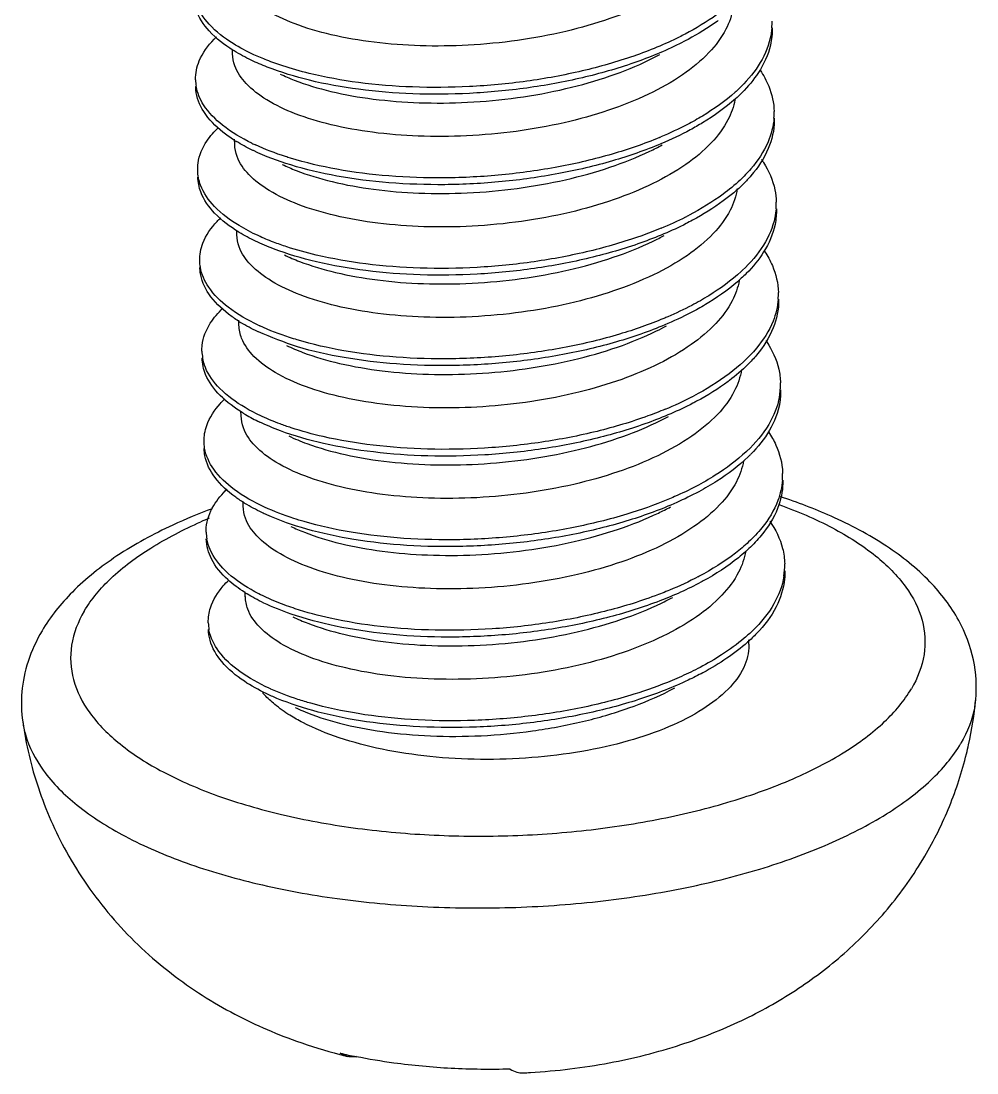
# Model space of a CAD drawing. Header units: millimetres. Extents: x 1690 to 2009, y -242 to -21.
# Drawn here: x 1799.139 to 1802.944, y -223.23 to -219.044 of the extents above; entities that cross this region are included whole.
import ezdxf

# ---------------------------------------------------------------- set-up
doc = ezdxf.new("R2010")
doc.units = ezdxf.units.MM
doc.layers.add('3_ALL_AXES', color=7, linetype='Continuous')

# ---------------------------------------------------------------- blocks, each defined once
blk = doc.blocks.new('u40')
at = {"color": 7, "linetype": 'Continuous'}
blk.add_line((-20.4481, 13.5842), (-20.4764, 13.5968), dxfattribs=at)
for centre, radius, start, end in [((-19.0381, 17.6982), 0.2813, 355.7675, 1.2298), ((-20.5541, 18.1456), 0.6573, 238.0736, 238.4492), ((-20.8902, 17.473), 0.1617, 180.9463, 190.1398), ((-19.0085, 17.3376), 0.2601, 355.6839, 1.4549), ((-20.5698, 17.7455), 0.6107, 237.4364, 238.473), ((-20.4405, 18.0136), 0.8847, 244.0855, 245.1114), ((-19.8127, 18.699), 1.5799, 292.6231, 292.8306), ((-19.0211, 16.9778), 0.2811, 355.8102, 1.2846), ((-19.7427, 18.1948), 1.4232, 292.487, 296.8616), ((-19.6825, 18.073), 1.2873, 296.9198, 297.578), ((-20.53, 17.4379), 0.6718, 238.6635, 238.804), ((-19.3333, 17.1991), 0.669, 312.6843, 313.3132), ((-18.9926, 16.6178), 0.2611, 355.6067, 1.3796), ((-20.5512, 17.028), 0.6138, 237.4646, 238.4523), ((-20.4163, 17.3097), 0.9025, 244.688, 245.1108), ((-20.8446, 16.3959), 0.182, 181.7928, 190.1635), ((-19.0012, 16.2574), 0.2781, 349.8722, 1.3652), ((-19.7193, 17.46), 1.4072, 292.4573, 297.3363), ((-19.662, 17.3454), 1.2791, 297.4129, 297.5786), ((-20.5111, 16.7216), 0.6761, 238.6746, 239.6015), ((-20.4674, 16.7979), 0.764, 239.6697, 244.508), ((-19.3128, 16.4748), 0.6634, 313.1159, 313.4583), ((-19.288, 16.4224), 0.6284, 313.9978, 315.2385), ((-18.9814, 15.898), 0.2668, 355.5992, 1.2688), ((-20.8304, 15.6757), 0.1794, 181.8116, 190.274), ((-18.9819, 15.537), 0.2756, 351.219, 1.4294), ((-19.637, 16.6093), 1.2611, 297.7424, 297.9116), ((-20.5271, 15.9474), 0.6128, 237.5273, 238.6203), ((-20.8296, 15.3128), 0.1716, 180.9327, 190.5318), ((-20.5228, 15.2603), 0.3481, 221.017, 223.0866), ((-20.3702, 15.8978), 0.9334, 245.3849, 245.8643), ((-19.9804, 15.7256), 2.1858, 256.8826, 258.6149)]:
    blk.add_arc(centre, radius, start, end, dxfattribs=at)
for points, start_tangent, end_tangent in [([(-18.9491, 18.0315), (-19.0156, 17.9395), (-19.1169, 17.8537), (-19.2471, 17.7781), (-19.4022, 17.714), (-19.5783, 17.6632), (-19.7701, 17.6272), (-19.9667, 17.6082), (-20.1576, 17.6059), (-20.3413, 17.6198), (-20.512, 17.6498), (-20.6591, 17.6942), (-20.7746, 17.7496), (-20.8562, 17.8133), (-20.903, 17.8845), (-20.9126, 17.9339)], (-0.458428, -0.888732), (-0.028749, 0.999587)), ([(-20.9018, 17.5876), (-20.9973, 17.6648), (-21.0498, 17.7493), (-21.0595, 17.8034)], (-0.848724, 0.528835), (-0.027821, 0.999613)), ([(-18.9008, 17.7915), (-18.9763, 17.7297), (-19.1032, 17.6521)], (-0.728659, -0.684877), (-0.886312, -0.463089)), ([(-20.8192, 17.5702), (-20.9024, 17.6146), (-20.9979, 17.6918), (-21.0504, 17.7763)], (-0.908465, 0.417961), (-0.321359, 0.946957)), ([(-18.9119, 17.7578), (-18.9407, 17.6714)], (-0.150784, -0.988567), (-0.458428, -0.888732)), ([(-18.9407, 17.6714), (-19.0082, 17.5785), (-19.1128, 17.4907), (-19.2491, 17.4129), (-19.4083, 17.349), (-19.5845, 17.2997), (-19.7751, 17.2653), (-19.9725, 17.2474), (-20.1651, 17.2464), (-20.347, 17.2615), (-20.5119, 17.2917), (-20.6546, 17.3356), (-20.7686, 17.391), (-20.8499, 17.4555), (-20.8953, 17.5266), (-20.9042, 17.5738)], (-0.458428, -0.888732), (-0.028082, 0.999606)), ([(-18.9713, 17.7059), (-18.9757, 17.7027), (-19.0907, 17.6314)], (-0.807923, -0.589288), (-0.881221, -0.472705)), ([(-18.7576, 17.6774), (-18.7639, 17.6356), (-18.8119, 17.5259), (-18.8915, 17.4323)], (-0.073709, -0.99728), (-0.72802, -0.685556)), ([(-18.7563, 17.6772), (-18.7633, 17.6086), (-18.8113, 17.4989), (-18.8765, 17.4192)], (0.021586, -0.999767), (-0.705868, -0.708343)), ([(-21.0519, 17.4704), (-21.0372, 17.5456), (-20.9782, 17.6315), (-20.9682, 17.6416)], (-0.017164, 0.999853), (0.720008, 0.693966)), ([(-19.0907, 17.6314), (-19.1257, 17.6133), (-19.3069, 17.5378), (-19.512, 17.4787), (-19.733, 17.4378), (-19.9611, 17.4164), (-20.1873, 17.4148), (-20.4025, 17.4326), (-20.5984, 17.4687), (-20.767, 17.5213), (-20.83, 17.5485)], (-0.881221, -0.472705), (-0.902238, 0.431238)), ([(-19.1032, 17.6521), (-19.1263, 17.6403), (-19.215, 17.6)], (-0.886312, -0.463089), (-0.923472, -0.383665)), ([(-20.83, 17.5485), (-20.8981, 17.5854)], (-0.902238, 0.431238), (-0.852173, 0.52326)), ([(-19.215, 17.6), (-19.3075, 17.5648), (-19.5126, 17.5057), (-19.7336, 17.4648), (-19.9617, 17.4434), (-20.1879, 17.4418), (-20.4032, 17.4596), (-20.599, 17.4958), (-20.7048, 17.5257)], (-0.923472, -0.383665), (-0.950298, 0.31134)), ([(-20.7048, 17.5257), (-20.7676, 17.5483), (-20.8192, 17.5702)], (-0.950298, 0.31134), (-0.908465, 0.417961)), ([(-20.7148, 17.4934), (-20.6586, 17.4692), (-20.5132, 17.4245), (-20.3441, 17.394), (-20.1616, 17.3794), (-19.9692, 17.3809), (-19.7706, 17.3996), (-19.5774, 17.4353), (-19.4007, 17.4859), (-19.2456, 17.5493), (-19.2029, 17.5711)], (0.90194, -0.431862), (0.880821, 0.473449)), ([(-18.8041, 17.5088), (-18.7697, 17.4446), (-18.7484, 17.3442)], (0.558175, -0.829723), (0.025334, -0.999679)), ([(-20.8985, 17.2308), (-20.9434, 17.2627), (-21.0191, 17.3438), (-21.0505, 17.4304), (-21.0513, 17.4434)], (-0.842759, 0.538292), (-0.017164, 0.999853)), ([(-20.8272, 17.2179), (-20.944, 17.2898), (-21.0197, 17.3708), (-21.0494, 17.4446)], (-0.899424, 0.437078), (-0.175171, 0.984538)), ([(-18.8915, 17.4323), (-18.9032, 17.4215), (-19.0342, 17.3261), (-19.0931, 17.2929)], (-0.72802, -0.685556), (-0.885347, -0.464932)), ([(-18.8765, 17.4192), (-18.9026, 17.3945), (-19.0335, 17.2991), (-19.0823, 17.2713)], (-0.705868, -0.708343), (-0.880918, -0.473269)), ([(-18.9046, 17.3907), (-18.9322, 17.3113)], (-0.179392, -0.983778), (-0.458428, -0.888732)), ([(-18.9322, 17.3113), (-18.9988, 17.2194), (-19.1002, 17.1334), (-19.2307, 17.0577), (-19.3857, 16.9938), (-19.562, 16.9429), (-19.7541, 16.907), (-19.9512, 16.888), (-20.1424, 16.8858), (-20.3261, 16.8999), (-20.4966, 16.93), (-20.6434, 16.9745), (-20.7585, 17.0299), (-20.8397, 17.0936), (-20.8862, 17.1646), (-20.8957, 17.2138)], (-0.458428, -0.888732), (-0.028724, 0.999587)), ([(-19.0931, 17.2929), (-19.1996, 17.2429)], (-0.885347, -0.464931), (-0.921656, -0.388009)), ([(-18.7491, 17.318), (-18.7725, 17.2235), (-18.8412, 17.1159), (-18.8839, 17.0714)], (-0.074743, -0.997203), (-0.728646, -0.684891)), ([(-18.7478, 17.3172), (-18.7477, 17.3074), (-18.7719, 17.1965), (-18.8406, 17.0889), (-18.8705, 17.0567)], (0.025334, -0.999679), (-0.708838, -0.705371)), ([(-21.0433, 17.1103), (-21.0418, 17.1389), (-21.0065, 17.2265), (-20.9605, 17.2809)], (-0.029444, 0.999566), (0.720035, 0.693937)), ([(-19.0823, 17.2713), (-19.199, 17.2159), (-19.3924, 17.1478), (-19.6061, 17.0971), (-19.8315, 17.0652), (-20.0598, 17.0531), (-20.282, 17.0608), (-20.4891, 17.0874), (-20.6731, 17.1315), (-20.8215, 17.1885)], (-0.880918, -0.473269), (-0.902182, 0.431355)), ([(-20.8215, 17.1885), (-20.8265, 17.1909), (-20.8891, 17.225)], (-0.902182, 0.431355), (-0.852359, 0.522957)), ([(-20.6941, 17.1649), (-20.8129, 17.2111)], (-0.95112, 0.308823), (-0.907105, 0.420904)), ([(-20.7064, 17.1334), (-20.6519, 17.1098), (-20.5083, 17.0653), (-20.3429, 17.0348), (-20.1625, 17.0196), (-19.97, 17.0204), (-19.7716, 17.0383), (-19.5786, 17.073), (-19.4019, 17.1225), (-19.2432, 17.1864), (-19.1945, 17.211)], (0.901952, -0.431837), (0.880808, 0.473474)), ([(-19.2049, 17.2407), (-19.393, 17.1748), (-19.6067, 17.1241), (-19.8322, 17.0922), (-20.0605, 17.0801), (-20.2826, 17.0878), (-20.4898, 17.1144), (-20.6737, 17.1585), (-20.6941, 17.1649)], (-0.923055, -0.384669), (-0.95112, 0.308823)), ([(-18.7987, 17.1531), (-18.7908, 17.1412), (-18.7456, 17.033), (-18.7401, 16.9841)], (0.567399, -0.823443), (0.022459, -0.999748)), ([(-21.0317, 17.051), (-21.0433, 17.1103)], (-0.347703, 0.937605), (-0.029444, 0.999566)), ([(-20.8794, 16.8641), (-20.9759, 16.9399), (-21.0311, 17.024), (-21.0427, 17.0833)], (-0.854127, 0.520065), (-0.029444, 0.999566)), ([(-20.8026, 16.8502), (-20.8786, 16.8903), (-20.9766, 16.9669), (-21.0317, 17.051)], (-0.908258, 0.41841), (-0.347703, 0.937605)), ([(-18.8839, 17.0714), (-18.9517, 17.0152), (-19.0865, 16.9319)], (-0.728646, -0.684891), (-0.886363, -0.462991)), ([(-18.8705, 17.0567), (-18.9511, 16.9882)], (-0.708838, -0.705371), (-0.804957, -0.593333)), ([(-18.8951, 17.0373), (-18.9238, 16.9513)], (-0.15288, -0.988245), (-0.458428, -0.888732)), ([(-18.9511, 16.9882), (-19.0739, 16.9113)], (-0.804957, -0.593333), (-0.881225, -0.472697)), ([(-18.7408, 16.9573), (-18.7456, 16.922), (-18.791, 16.8122), (-18.8744, 16.7124)], (-0.073051, -0.997328), (-0.727595, -0.686007)), ([(-18.7395, 16.9571), (-18.745, 16.895), (-18.7903, 16.7852), (-18.8593, 16.6994)], (0.022459, -0.999748), (-0.705306, -0.708903)), ([(-21.035, 16.7502), (-21.0224, 16.8203), (-20.9661, 16.9065), (-20.9515, 16.9212)], (-0.016337, 0.999867), (0.719123, 0.694883)), ([(-18.9238, 16.9513), (-18.9906, 16.8591), (-19.0939, 16.7719), (-19.2291, 16.6943), (-19.388, 16.6301), (-19.5644, 16.5803), (-19.7536, 16.5459), (-19.95, 16.5275), (-20.1429, 16.5261), (-20.3257, 16.5408), (-20.4923, 16.5709), (-20.635, 16.6145), (-20.7495, 16.6695), (-20.8318, 16.7341), (-20.8782, 16.8056), (-20.8873, 16.8538)], (-0.458428, -0.888732), (-0.028123, 0.999604)), ([(-19.0739, 16.9113), (-19.099, 16.8981), (-19.2785, 16.8217), (-19.4825, 16.7616), (-19.7028, 16.7196), (-19.9307, 16.697), (-20.1572, 16.6942), (-20.3734, 16.7109), (-20.5706, 16.746), (-20.741, 16.7976), (-20.8131, 16.8284)], (-0.881225, -0.472697), (-0.902164, 0.431394)), ([(-19.1984, 16.8798), (-19.2792, 16.8488), (-19.4831, 16.7886), (-19.7034, 16.7466), (-19.9313, 16.724), (-20.1579, 16.7212), (-20.374, 16.7379), (-20.5712, 16.773), (-20.6882, 16.8057)], (-0.923562, -0.383449), (-0.95021, 0.311612)), ([(-20.8131, 16.8284), (-20.878, 16.8633)], (-0.902164, 0.431394), (-0.855399, 0.517969)), ([(-20.6882, 16.8057), (-20.7417, 16.8246), (-20.8026, 16.8502)], (-0.95021, 0.311612), (-0.908258, 0.41841)), ([(-20.698, 16.7733), (-20.6378, 16.7476), (-20.4947, 16.704), (-20.3277, 16.6739), (-20.1444, 16.6592), (-19.9512, 16.6609), (-19.755, 16.6793), (-19.5657, 16.714), (-19.3889, 16.764), (-19.2303, 16.8285), (-19.1861, 16.851)], (0.901886, -0.431974), (0.880825, 0.473442)), ([(-18.7865, 16.7876), (-18.7555, 16.7309), (-18.7315, 16.6241)], (0.555342, -0.831622), (0.02415, -0.999708)), ([(-21.0326, 16.7244), (-21.0337, 16.7321), (-21.035, 16.7502)], (-0.173198, 0.984887), (-0.016337, 0.999867)), ([(-20.8813, 16.5105), (-20.9207, 16.5381), (-20.999, 16.6187), (-21.0331, 16.7051), (-21.0344, 16.7232)], (-0.843028, 0.537869), (-0.016337, 0.999867)), ([(-20.8022, 16.4939), (-20.9214, 16.5651), (-20.9996, 16.6457), (-21.0326, 16.7244)], (-0.903989, 0.427555), (-0.173198, 0.984887)), ([(-18.8798, 16.7074), (-19.0085, 16.6113), (-19.0764, 16.5727)], (-0.73508, -0.67798), (-0.885468, -0.464701)), ([(-18.8593, 16.6994), (-18.8791, 16.6804), (-19.0079, 16.5843), (-19.0654, 16.5512)], (-0.705306, -0.708903), (-0.880941, -0.473226)), ([(-18.8875, 16.672), (-18.9154, 16.5912)], (-0.173952, -0.984754), (-0.458428, -0.888732)), ([(-18.9154, 16.5912), (-18.9801, 16.5012), (-19.0788, 16.4165), (-19.2059, 16.3415), (-19.3554, 16.2784), (-19.5261, 16.2274), (-19.7135, 16.1904), (-19.9077, 16.1694), (-20.0976, 16.165)], (-0.458428, -0.888732), (-0.999822, 0.018876)), ([(-18.7322, 16.5978), (-18.7529, 16.5099), (-18.8191, 16.402), (-18.9272, 16.3008), (-19.0698, 16.2117)], (-0.075689, -0.997131), (-0.886375, -0.462967)), ([(-18.7309, 16.5971), (-18.7308, 16.5939), (-18.7523, 16.4829), (-18.8184, 16.3749), (-18.8533, 16.3369)], (0.02415, -0.999708), (-0.708467, -0.705743)), ([(-21.0265, 16.3902), (-21.0256, 16.4135), (-20.993, 16.5013), (-20.9432, 16.5612)], (-0.030387, 0.999538), (0.721477, 0.692438)), ([(-19.0654, 16.5512), (-19.1715, 16.5003), (-19.3634, 16.4312), (-19.5761, 16.3794), (-19.8011, 16.3465), (-20.0295, 16.3332), (-20.2523, 16.3397), (-20.4606, 16.3652), (-20.6461, 16.4083), (-20.8015, 16.4669), (-20.8047, 16.4683)], (-0.880941, -0.473226), (-0.902324, 0.431059)), ([(-19.0764, 16.5727), (-19.1721, 16.5273), (-19.1882, 16.5205)], (-0.885468, -0.464701), (-0.923062, -0.384651)), ([(-20.0976, 16.165), (-20.2859, 16.177), (-20.4619, 16.2058), (-20.6144, 16.2498), (-20.7347, 16.3057), (-20.8194, 16.3699), (-20.8683, 16.4419), (-20.8789, 16.4937)], (-0.999822, 0.018876), (-0.029733, 0.999558)), ([(-20.8047, 16.4683), (-20.8723, 16.5049)], (-0.902324, 0.431059), (-0.852175, 0.523257)), ([(-19.1882, 16.5205), (-19.3641, 16.4582), (-19.5768, 16.4064), (-19.8018, 16.3735), (-20.0302, 16.3602), (-20.2529, 16.3667), (-20.4612, 16.3922), (-20.6467, 16.4353), (-20.6775, 16.4449)], (-0.923062, -0.384651), (-0.95105, 0.309036)), ([(-20.6775, 16.4449), (-20.7961, 16.491)], (-0.95105, 0.309036), (-0.90712, 0.420873)), ([(-20.6895, 16.4133), (-20.6249, 16.3858), (-20.4787, 16.3421), (-20.3085, 16.3125), (-20.1245, 16.2988), (-19.9332, 16.3013), (-19.7392, 16.3203), (-19.5487, 16.3559), (-19.3725, 16.4067), (-19.2164, 16.471), (-19.1776, 16.4909)], (0.901849, -0.432051), (0.880829, 0.473435)), ([(-18.7821, 16.4334), (-18.778, 16.4273), (-18.7301, 16.3194), (-18.7232, 16.264)], (0.568504, -0.822681), (0.023428, -0.999726)), ([(-20.8626, 16.1441), (-20.9538, 16.2143), (-21.0118, 16.2979), (-21.0259, 16.3632)], (-0.85418, 0.519978), (-0.030433, 0.999537)), ([(-20.786, 16.1302), (-20.8547, 16.1659), (-20.9551, 16.242), (-21.0128, 16.3258), (-21.0238, 16.3638)], (-0.908048, 0.418867), (-0.175682, 0.984447)), ([(-18.8533, 16.3369), (-18.9266, 16.2738), (-18.9315, 16.2701)], (-0.708467, -0.705743), (-0.802503, -0.596648)), ([(-18.8782, 16.317), (-18.9069, 16.2312)], (-0.153445, -0.988157), (-0.458428, -0.888732)), ([(-18.9315, 16.2701), (-19.057, 16.1912)], (-0.802503, -0.596648), (-0.881205, -0.472735)), ([(-21.0181, 16.0301), (-21.0075, 16.095), (-20.9538, 16.1814), (-20.9351, 16.2008)], (-0.016459, 0.999865), (0.71808, 0.695961)), ([(-18.9069, 16.2312), (-18.9736, 16.1391), (-19.0765, 16.0522), (-19.2114, 15.9746), (-19.3701, 15.9103), (-19.5465, 15.8604), (-19.7355, 15.8259), (-19.9316, 15.8075), (-20.1244, 15.8059), (-20.3075, 15.8205), (-20.4745, 15.8506), (-20.6173, 15.894), (-20.732, 15.9491), (-20.8146, 16.0136), (-20.8612, 16.0852), (-20.8704, 16.1337)], (-0.458428, -0.888732), (-0.02817, 0.999603)), ([(-18.7275, 16.2085), (-18.7702, 16.0985), (-18.8565, 15.9932)], (-0.176487, -0.984303), (-0.725872, -0.687829)), ([(-18.7226, 16.237), (-18.7261, 16.1857), (-18.767, 16.0757), (-18.8418, 15.98)], (0.024037, -0.999711), (-0.704082, -0.710119)), ([(-19.1817, 16.1596), (-19.2509, 16.1327), (-19.4536, 16.0715), (-19.6732, 16.0284), (-19.9009, 16.0047), (-20.1278, 16.0007)], (-0.923652, -0.383232), (-0.999648, 0.026534)), ([(-19.057, 16.1912), (-19.0725, 16.183), (-19.2503, 16.1057), (-19.453, 16.0445), (-19.6726, 16.0014), (-19.9003, 15.9777), (-20.1271, 15.9737)], (-0.881205, -0.472735), (-0.999648, 0.026534)), ([(-20.6716, 16.0857), (-20.7156, 16.101), (-20.786, 16.1302)], (-0.950137, 0.311833), (-0.908048, 0.418867)), ([(-20.0923, 15.9382), (-19.9026, 15.9426), (-19.7087, 15.9635), (-19.5215, 16.0004), (-19.351, 16.0512), (-19.2014, 16.1143), (-19.1692, 16.1309)], (0.999822, -0.018876), (0.880841, 0.473411)), ([(-20.1271, 15.9737), (-20.3438, 15.9893), (-20.5421, 16.0232), (-20.7142, 16.0737), (-20.7962, 16.1083)], (-0.999648, 0.026534), (-0.902088, 0.431552)), ([(-20.1278, 16.0007), (-20.3448, 16.0163), (-20.5433, 16.0503), (-20.6716, 16.0857)], (-0.999648, 0.026534), (-0.950137, 0.311833)), ([(-20.6811, 16.0532), (-20.6085, 16.0228), (-20.4561, 15.9789), (-20.2803, 15.9501), (-20.0923, 15.9382)], (0.901792, -0.432171), (0.999822, -0.018876)), ([(-18.7706, 16.0689), (-18.7415, 16.0171), (-18.7148, 15.9073), (-18.7147, 15.904)], (0.558822, -0.829288), (0.022653, -0.999743)), ([(-21.0157, 16.0041), (-21.0161, 16.0067), (-21.0181, 16.0301)], (-0.1713, 0.985219), (-0.016459, 0.999865)), ([(-20.8556, 15.7849), (-20.8918, 15.809), (-20.975, 15.8885), (-21.0145, 15.9743), (-21.0174, 16.0031)], (-0.851938, 0.523643), (-0.017541, 0.999846)), ([(-20.7771, 15.7699), (-20.8986, 15.8405), (-20.9793, 15.9206), (-21.0157, 16.0041)], (-0.908368, 0.418171), (-0.1713, 0.985219)), ([(-18.8594, 15.9905), (-18.983, 15.8965), (-19.0598, 15.8525)], (-0.72997, -0.683479), (-0.885599, -0.464451)), ([(-18.8515, 15.9704), (-18.9762, 15.8734), (-19.0486, 15.8311)], (-0.719293, -0.694707), (-0.881007, -0.473103)), ([(-18.8703, 15.9539), (-18.8985, 15.8711)], (-0.165925, -0.986138), (-0.458428, -0.888732)), ([(-18.8985, 15.8711), (-18.9653, 15.7789), (-19.0677, 15.6924), (-19.1998, 15.6161), (-19.3549, 15.5525), (-19.5317, 15.5019), (-19.7252, 15.4661), (-19.9241, 15.4474), (-20.1168, 15.4459), (-20.2992, 15.4605), (-20.4684, 15.4911), (-20.6139, 15.5359), (-20.7278, 15.5915), (-20.8077, 15.6552), (-20.8529, 15.7254), (-20.862, 15.7735)], (-0.458428, -0.888732), (-0.028612, 0.999591)), ([(-18.7154, 15.8776), (-18.7335, 15.7963), (-18.7971, 15.6881), (-18.85, 15.6313)], (-0.076235, -0.99709), (-0.728684, -0.68485)), ([(-18.714, 15.8769), (-18.7294, 15.7793), (-18.7888, 15.6708), (-18.8358, 15.6175)], (0.021066, -0.999778), (-0.70765, -0.706563)), ([(-21.0097, 15.6701), (-21.0093, 15.6882), (-20.9793, 15.776), (-20.9257, 15.8416)], (-0.030488, 0.999535), (0.72301, 0.690837)), ([(-19.0486, 15.8311), (-19.1363, 15.7882), (-19.3253, 15.7176), (-19.5358, 15.664), (-19.7595, 15.629), (-19.9876, 15.6135), (-20.2111, 15.6178), (-20.4211, 15.6413), (-20.6093, 15.6824), (-20.7683, 15.7392), (-20.7878, 15.7482)], (-0.881007, -0.473103), (-0.90246, 0.430775)), ([(-19.0598, 15.8525), (-19.1447, 15.8117), (-19.1715, 15.8003)], (-0.885599, -0.464451), (-0.923085, -0.384596)), ([(-20.7878, 15.7482), (-20.8556, 15.7849)], (-0.90246, 0.430775), (-0.851938, 0.523643)), ([(-19.1715, 15.8003), (-19.3352, 15.7417), (-19.5469, 15.6889), (-19.7714, 15.6548), (-19.9999, 15.6403), (-20.2232, 15.6456), (-20.4326, 15.6701), (-20.6197, 15.7122), (-20.6609, 15.7249)], (-0.923085, -0.384596), (-0.95096, 0.309314)), ([(-20.6609, 15.7249), (-20.7771, 15.7699)], (-0.95096, 0.309314), (-0.908368, 0.418171)), ([(-20.6727, 15.6931), (-20.6183, 15.6697), (-20.4747, 15.6251), (-20.3091, 15.5946), (-20.1288, 15.5794), (-19.9364, 15.5802), (-19.7379, 15.598), (-19.5447, 15.6328), (-19.3678, 15.6824), (-19.2092, 15.7463), (-19.1608, 15.7708)], (0.901955, -0.431831), (0.880809, 0.473473)), ([(-18.7654, 15.7135), (-18.7148, 15.6058), (-18.7064, 15.5439)], (0.569121, -0.822254), (0.024397, -0.999702)), ([(-20.8561, 15.4304), (-20.9233, 15.4812), (-20.9885, 15.5638), (-21.0092, 15.6431)], (-0.843597, 0.536977), (-0.027911, 0.99961)), ([(-20.7694, 15.4102), (-20.8306, 15.4416), (-20.9334, 15.5171), (-20.9938, 15.6006), (-21.0069, 15.6437)], (-0.907842, 0.419313), (-0.177345, 0.984149)), ([(-18.85, 15.6313), (-18.9029, 15.5864), (-19.0466, 15.4949)], (-0.728684, -0.68485), (-0.88367, -0.46811)), ([(-18.8358, 15.6175), (-18.8906, 15.5686), (-19.0308, 15.4761), (-19.0401, 15.4711)], (-0.70765, -0.706563), (-0.881022, -0.473076)), ([(-18.8616, 15.5953), (-18.89, 15.511)], (-0.159838, -0.987143), (-0.458428, -0.888732)), ([(-18.89, 15.511), (-18.9565, 15.4193), (-19.058, 15.3332), (-19.1916, 15.2559), (-19.3495, 15.1914), (-19.5259, 15.1412), (-19.7148, 15.1063), (-19.9095, 15.0877), (-20.1021, 15.0856), (-20.2858, 15.0998), (-20.4542, 15.1297), (-20.598, 15.173), (-20.713, 15.2277), (-20.7964, 15.292), (-20.8439, 15.364), (-20.8536, 15.4136)], (-0.458428, -0.888732), (-0.028512, 0.999593)), ([(-19.0499, 15.4932), (-19.1651, 15.4394)], (-0.885049, -0.465499), (-0.923739, -0.383022)), ([(-18.7095, 15.4949), (-18.7495, 15.3848), (-18.8334, 15.2791), (-18.8671, 15.2485)], (-0.153363, -0.98817), (-0.761614, -0.648031)), ([(-18.7057, 15.5169), (-18.7069, 15.4837), (-18.7405, 15.3733), (-18.818, 15.267), (-18.8545, 15.2319)], (0.026115, -0.999659), (-0.746845, -0.664998)), ([(-21.0012, 15.31), (-20.9924, 15.3697), (-20.9413, 15.4563), (-20.9195, 15.4794)], (-0.01742, 0.999848), (0.714857, 0.699271)), ([(-19.0401, 15.4711), (-19.2038, 15.3967), (-19.4028, 15.3329), (-19.6199, 15.2869), (-19.8466, 15.26), (-20.0738, 15.2529), (-20.2927, 15.2653), (-20.4945, 15.2964), (-20.6714, 15.3444), (-20.7794, 15.3882)], (-0.881022, -0.473076), (-0.901971, 0.431796)), ([(-20.7794, 15.3882), (-20.8162, 15.4069), (-20.8462, 15.4242)], (-0.901971, 0.431796), (-0.853687, 0.520787)), ([(-20.655, 15.3656), (-20.6894, 15.3775), (-20.7694, 15.4102)], (-0.950081, 0.312004), (-0.907842, 0.419313)), ([(-20.6642, 15.3331), (-20.6045, 15.3075), (-20.4614, 15.2639), (-20.2947, 15.2338), (-20.1115, 15.219), (-19.9183, 15.2206), (-19.7218, 15.239), (-19.5325, 15.2736), (-19.3558, 15.3236), (-19.197, 15.388), (-19.1523, 15.4108)], (0.90189, -0.431965), (0.880824, 0.473445)), ([(-19.1651, 15.4394), (-19.2227, 15.4168), (-19.4242, 15.3546), (-19.643, 15.3104), (-19.8705, 15.2854), (-20.0977, 15.2803), (-20.3155, 15.2947), (-20.5154, 15.3277), (-20.655, 15.3656)], (-0.923739, -0.383022), (-0.950081, 0.312004)), ([(-20.7709, 15.0281), (-20.8575, 15.0767), (-20.9475, 15.1549), (-20.9942, 15.2399), (-21.0005, 15.283)], (-0.902392, 0.430917), (-0.023073, 0.999734)), ([(-20.7589, 15.0492), (-20.8756, 15.1159), (-20.9589, 15.1956), (-20.9983, 15.2814)], (-0.909115, 0.416545), (-0.184014, 0.982924)), ([(-18.8671, 15.2485), (-18.9576, 15.1818), (-19.0431, 15.1323)], (-0.761614, -0.648031), (-0.885736, -0.464188)), ([(-18.8488, 15.2249), (-18.8487, 15.2204), (-18.8697, 15.1315), (-18.9316, 15.0455), (-19.0319, 14.966), (-19.1664, 14.8963), (-19.3295, 14.8394), (-19.5143, 14.7977), (-19.713, 14.7729), (-19.9175, 14.7661), (-20.1191, 14.7774), (-20.3093, 14.8066), (-20.4802, 14.8522), (-20.6247, 14.9125), (-20.6761, 14.9416)], (0.025249, -0.999681), (-0.848805, 0.528706)), ([(-18.8545, 15.2319), (-18.9365, 15.1684), (-19.0317, 15.111)], (-0.746845, -0.664998), (-0.881139, -0.472857)), ([(-19.0431, 15.1323), (-19.1174, 15.0963), (-19.1549, 15.0801)], (-0.885736, -0.464188), (-0.923123, -0.384505)), ([(-19.0317, 15.111), (-19.0912, 15.0811), (-19.2759, 15.0079), (-19.4835, 14.9514), (-19.7057, 14.9132), (-19.9337, 14.8946), (-20.1585, 14.8957), (-20.3713, 14.9161), (-20.5636, 14.9544), (-20.7278, 15.0089), (-20.7709, 15.0281)], (-0.881139, -0.472857), (-0.902392, 0.430917)), ([(-19.1549, 15.0801), (-19.3064, 15.0253), (-19.5171, 14.9714), (-19.7411, 14.9361), (-19.9695, 14.9205), (-20.1934, 14.9246), (-20.4038, 14.948), (-20.5925, 14.9891), (-20.6444, 15.0049)], (-0.923123, -0.384505), (-0.950855, 0.309638)), ([(-20.6444, 15.0049), (-20.7518, 15.046)], (-0.950855, 0.309638), (-0.912569, 0.408923)), ([(-20.6558, 14.973), (-20.6243, 14.9588), (-20.4792, 14.9103), (-20.3077, 14.8766), (-20.1168, 14.8595), (-19.9148, 14.8603), (-19.71, 14.8794), (-19.5112, 14.9166), (-19.3267, 14.9707), (-19.1644, 15.04), (-19.1439, 15.0507)], (0.902164, -0.431392), (0.880933, 0.473242)), ([(-20.6761, 14.9416), (-20.7367, 14.9849), (-20.777, 15.0224)], (-0.848805, 0.528706), (-0.682956, 0.73046)), ([(-20.4112, 13.5838), (-20.4228, 13.5821), (-20.4481, 13.5842)], (-0.977159, -0.212508), (-0.971265, 0.238003)), ([(-19.7989, 13.5333), (-20.0342, 13.5362), (-20.2625, 13.5576), (-20.4118, 13.5828)], (-0.999637, -0.026924), (-0.980294, 0.197546)), ([(-19.7989, 13.5333), (-19.7726, 13.5212), (-19.7478, 13.5184)], (0.836173, -0.548465), (0.998969, 0.045394))]:
    blk.add_spline(points, degree=3, dxfattribs=dict(at, start_tangent=start_tangent, end_tangent=end_tangent))
at = {"layer": '3_ALL_AXES', "color": 7, "linetype": 'Continuous'}
for p, q in [((-20.9044, 17.5738), (-20.9047, 17.5901)), ((-20.8959, 17.2137), (-20.8964, 17.2341)), ((-20.8875, 16.8537), (-20.8879, 16.871)), ((-20.8791, 16.4936), (-20.8795, 16.5133)), ((-20.8706, 16.1336), (-20.8711, 16.1519)), ((-20.8622, 15.7735), (-20.8626, 15.7919)), ((-20.8538, 15.4134), (-20.8542, 15.4333)), ((-18.8488, 15.2249), (-18.8492, 15.2411))]:
    blk.add_line(p, q, dxfattribs=at)
for centre, radius, start, end in [((-20.2406, 13.9143), 1.9631, 112.6846, 113.7482), ((-19.4409, 15.1471), 1.5018, 347.5962, 354.5242), ((-18.3036, 15.0367), 0.3591, 350.364, 354.7538), ((-21.3709, 14.9666), 0.3723, 187.9666, 195.8323), ((-19.9251, 15.6994), 2.179, 255.3041, 256.1112)]:
    blk.add_arc(centre, radius, start, end, dxfattribs=at)
for points, start_tangent, end_tangent in [([(-17.9459, 15.0038), (-17.9548, 15.1616), (-18.0136, 15.3191), (-18.1283, 15.4727), (-18.3013, 15.6145), (-18.522, 15.734), (-18.7239, 15.8112)], (0.095309, 0.995448), (-0.950538, 0.310608)), ([(-20.9862, 15.7633), (-21.1425, 15.6983), (-21.3647, 15.5754), (-21.5419, 15.4321), (-21.6631, 15.2773)], (-0.937153, -0.34892), (-0.507097, -0.861889)), ([(-18.7292, 15.7801), (-18.516, 15.6869), (-18.3445, 15.5757), (-18.2242, 15.4518), (-18.1592, 15.3194), (-18.1518, 15.183), (-18.2021, 15.0472)], (0.940485, -0.339835), (-0.507097, -0.861889)), ([(-21.495, 15.3559), (-21.3886, 15.4864), (-21.2297, 15.6072), (-21.0311, 15.7111)], (0.507097, 0.861889), (0.91531, 0.402749)), ([(-21.495, 15.3559), (-21.5453, 15.2201), (-21.5378, 15.0836), (-21.4728, 14.9512), (-21.3525, 14.8273), (-21.181, 14.7162), (-20.9641, 14.6216), (-20.7092, 14.5467), (-20.425, 14.4941), (-20.1212, 14.4656), (-19.8081, 14.4622), (-19.4963, 14.484), (-19.1966, 14.5302), (-18.9191, 14.5992), (-18.6732, 14.6888), (-18.4673, 14.7958), (-18.3085, 14.9166), (-18.2021, 15.0472)], (-0.507097, -0.861889), (0.507097, 0.861889)), ([(-21.6631, 15.2773), (-21.7184, 15.1554), (-21.7431, 15.0347), (-21.7398, 14.915)], (-0.507097, -0.861889), (0.141813, -0.989893)), ([(-17.9496, 14.9766), (-18.0049, 14.8299)], (-0.167377, -0.985893), (-0.507097, -0.861889)), ([(-21.7398, 14.915), (-21.6777, 14.6526), (-21.566, 14.3984), (-21.388, 14.142), (-21.1626, 13.9254), (-20.9116, 13.7608), (-20.6504, 13.645), (-20.4779, 13.5917)], (0.141813, -0.989893), (0.967282, -0.253704)), ([(-21.7291, 14.865), (-21.658, 14.7227), (-21.5237, 14.5843), (-21.3321, 14.4602), (-21.0898, 14.3545), (-20.8052, 14.2709), (-20.4877, 14.2122), (-20.1484, 14.1804), (-19.7987, 14.1765), (-19.4505, 14.2008), (-19.1157, 14.2524), (-18.8057, 14.3295), (-18.5311, 14.4296), (-18.3012, 14.5491), (-18.1238, 14.6841), (-18.0049, 14.8299)], (0.272806, -0.962069), (0.507097, 0.861889)), ([(-18.1487, 14.3808), (-18.0506, 14.579), (-17.9827, 14.7878), (-17.9741, 14.8245)], (0.507097, 0.861889), (0.214752, 0.976669)), ([(-19.7478, 13.5184), (-19.7189, 13.52), (-19.4046, 13.5583), (-19.1198, 13.6309), (-18.8777, 13.7271), (-18.6637, 13.8469), (-18.4697, 13.994), (-18.2975, 14.1701), (-18.1487, 14.3808)], (0.998879, 0.047343), (0.507097, 0.861889))]:
    blk.add_spline(points, degree=3, dxfattribs=dict(at, start_tangent=start_tangent, end_tangent=end_tangent))

msp = doc.modelspace()

# ---------------------------------------------------------------- block references
msp.add_blockref('u40', (1820.8852, -236.7483))

doc.saveas('drawing.dxf')
